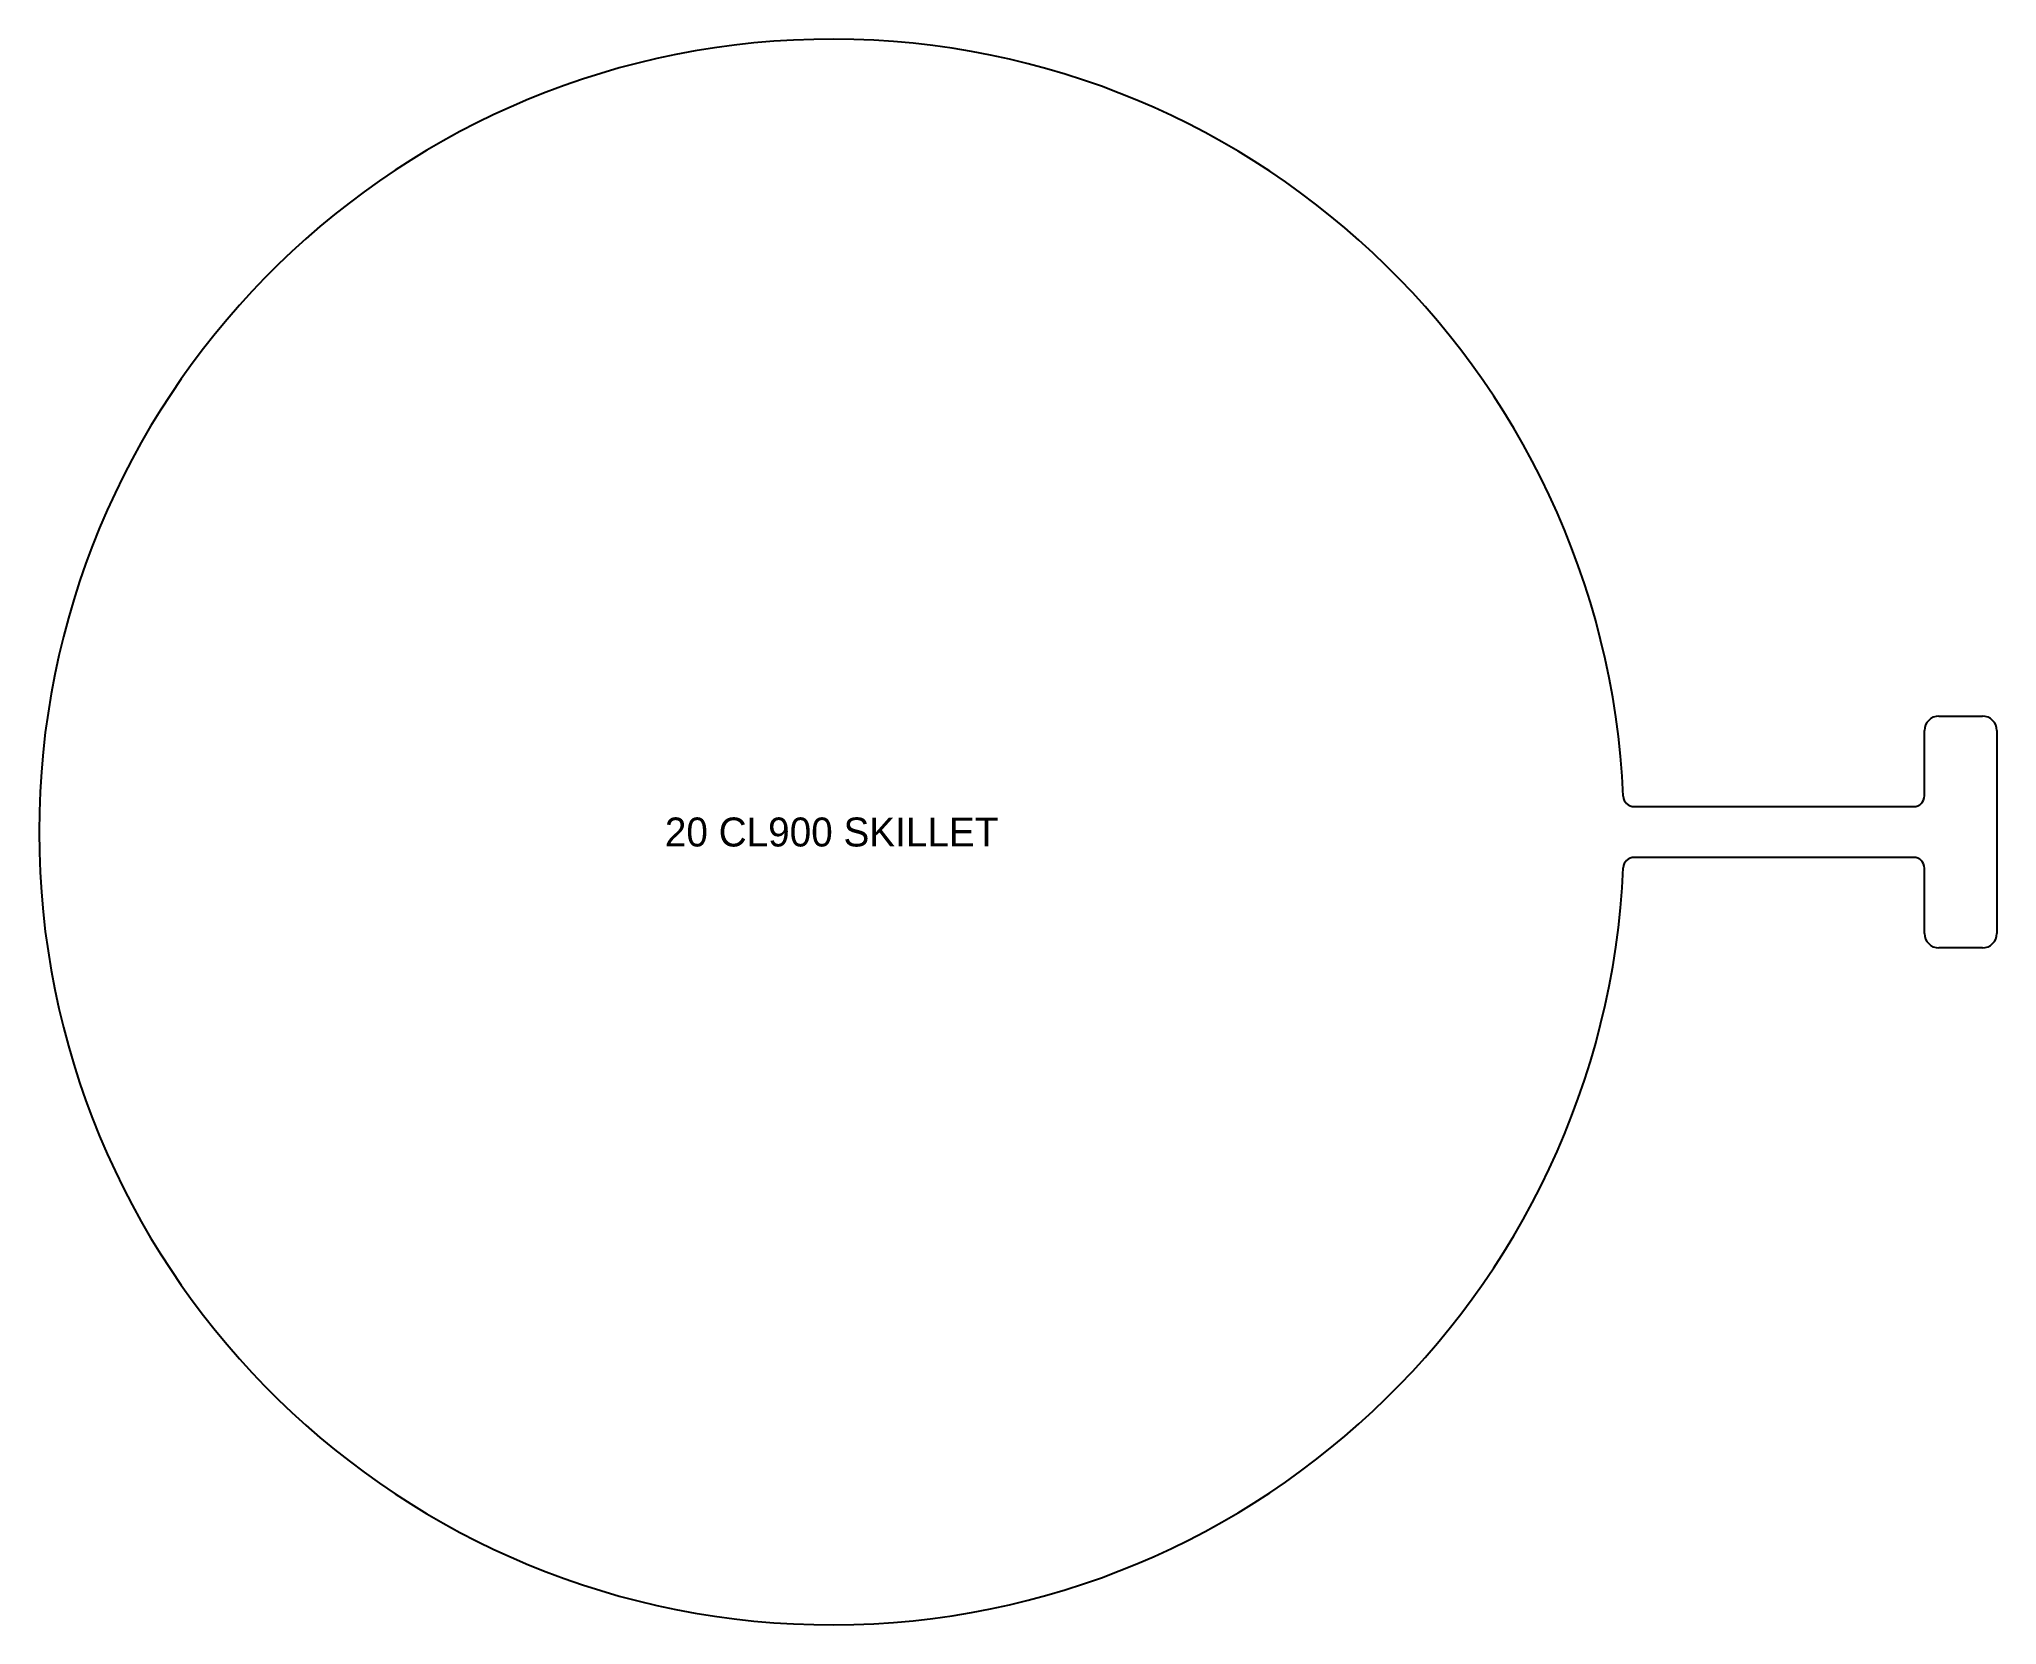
# Model space of a CAD drawing. Header units: inches. Extents: x -13.7 to 20.1, y -13.7 to 13.7.
import ezdxf
from ezdxf.enums import TextEntityAlignment as Align

# ---------------------------------------------------------------- set-up
doc = ezdxf.new("R2010")
doc.units = ezdxf.units.IN
doc.header["$MEASUREMENT"] = 0
doc.layers.add('CUT', color=7, linetype='CONTINUOUS')
doc.layers.add('ETCH', color=1, linetype='CONTINUOUS')

msp = doc.modelspace()

# ---------------------------------------------------------------- linework, layer by layer
at = {"layer": 'CUT'}
for p, q in [((18.875, 0.625), (18.875, 1.75)), ((19.125, 2), (19.875, 2)), ((20.125, 1.75), (20.125, -1.75)), ((13.860916, 0.4375), (18.6875, 0.4375)), ((18.6875, -0.4375), (13.860916, -0.4375)), ((18.875, -1.75), (18.875, -0.625)), ((19.875, -2), (19.125, -2))]:
    msp.add_line(p, q, dxfattribs=at)
for centre, radius, start, end in [((0, 0), 13.6875, 2.581765, 357.418235), ((19.125, 1.75), 0.25, 90, 180), ((19.875, 1.75), 0.25, 0, 90), ((13.860916, 0.625), 0.1875, 182.581765, 270), ((18.6875, 0.625), 0.1875, 270, 0), ((13.860916, -0.625), 0.1875, 90, 177.418235), ((18.6875, -0.625), 0.1875, 0, 90), ((19.125, -1.75), 0.25, 180, 270), ((19.875, -1.75), 0.25, 270, 0)]:
    msp.add_arc(centre, radius, start, end, dxfattribs=at)

# ---------------------------------------------------------------- texts
at = {"layer": 'ETCH'}
msp.add_text('20 CL900 SKILLET', height=0.5, dxfattribs=at).set_placement((0, 0), align=Align.MIDDLE_CENTER)

doc.saveas('drawing.dxf')
